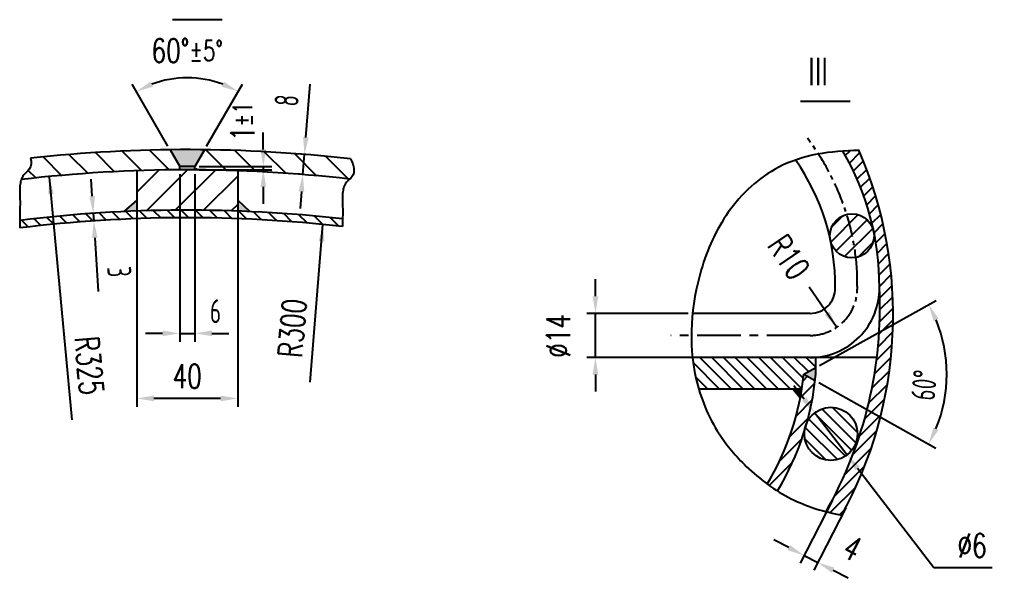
# Model space of a CAD drawing. Extents: x -7976 to 5804, y -7723 to 1555.
# Drawn here: x 2244 to 3675, y -6022 to -5179 of the extents above; entities that cross this region are included whole.
import ezdxf

# ---------------------------------------------------------------- set-up
doc = ezdxf.new("R2010")
doc.units = 0
doc.linetypes.add('CENTER', pattern=[50.800000000000004, 31.75, -6.35, 6.35, -6.35])
doc.layers.get('0').update_dxf_attribs({"linetype": 'CONTINUOUS'})
doc.layers.get('DEFPOINTS').update_dxf_attribs({"linetype": 'CONTINUOUS'})
doc.layers.add('LAYER2', color=3, linetype='CONTINUOUS')
doc.layers.add('LAYER3', color=1, linetype='CENTER')
doc.styles.get("Standard").update_dxf_attribs({"font": 'isocp.shx', "width": 0.7070000000000001, "bigfont": 'hztxt.shx'})
doc.dimstyles.get("Standard").update_dxf_attribs({"dimscale": 10, "dimtxt": 3.5, "dimasz": 2.5, "dimexe": 1.25, "dimexo": 0.625, "dimgap": 1.5, "dimtad": 1, "dimdec": 0, "dimdsep": 46, "dimtxsty": 'Standard', "dimcen": 2.5, "dimadec": 0, "dimazin": 0, "dimtfac": 1, "dimtdec": 4, "dimtmove": 0, "dimatfit": 3, "dimfxl": 1, "dimtolj": 1, "dimtzin": 0, "dimarcsym": 0})
pattern_1 = [(315, (4069.609090654719, -4344.740325929638), (8.634861654874188, 8.634861654874184), [])]

# ---------------------------------------------------------------- blocks, each defined once
blk = doc.blocks.new('*D159')
at = {"color": 0, "linetype": 'ByBlock'}
blk.add_line((3355.82602058873, -5743.282487708957), (3374.414520941233, -5512.362778504458), dxfattribs=at)
blk.add_solid([(3368.255335485846, -5536.947846038172), (3376.56179984572, -5537.616497129989), (3374.414520941233, -5512.362778504458)], dxfattribs=at)
at = {"layer": 'DEFPOINTS', "color": 0, "linetype": 'ByBlock'}
for p in [(3374.414520941233, -5512.362778504458), (3212.654448808942, -7521.862636445177)]:
    blk.add_point(p, dxfattribs=at)
at = {"color": 0, "linetype": 'ByBlock', "insert": (3329.582399629935, -5664.255276340032), "char_height": 35, "attachment_point": 5, "rotation": 85.39774635937798}
blk.add_mtext('\\A1;\\Fromans.shx,gbcbig.shx;R300', dxfattribs=at)
blk = doc.blocks.new('*D160')
at = {"color": 0, "linetype": 'ByBlock'}
blk.add_line((3007.097162628994, -5798.251992183992), (2974.069252219144, -5443.232788245217), dxfattribs=at)
blk.add_solid([(2980.533787797743, -5467.739336163359), (2972.23628384707, -5468.511264031113), (2974.069252219144, -5443.232788245217)], dxfattribs=at)
at = {"layer": 'DEFPOINTS', "color": 0, "linetype": 'ByBlock'}
for p in [(2974.069252219144, -5443.232788245217), (3169.022604173763, -7538.799324464345)]:
    blk.add_point(p, dxfattribs=at)
at = {"color": 0, "linetype": 'ByBlock', "insert": (3032.35569165328, -5718.904437153563), "char_height": 35, "attachment_point": 5, "rotation": 275.315004588263}
blk.add_mtext('\\A1;\\Fromans.shx,gbcbig.shx;R325', dxfattribs=at)
blk = doc.blocks.new('*D164')
at = {"color": 0, "linetype": 'ByBlock'}
for p, q in [((-5239.208064315801, -301.793235046659), (-5239.208064315801, -276.793235046659)), ((-5333.152692935939, -326.793235046659), (-5226.708064315801, -326.793235046659)), ((-5239.208064315801, -326.793235046659), (-5239.208064315801, -331.6642553164193)), ((-5239.208064315801, -326.793235046659), (-5239.208064315801, -331.6642553164193)), ((-5333.152692935939, -331.6642553164193), (-5226.708064315801, -331.6642553164193)), ((-5239.208064315801, -356.6642553164193), (-5239.208064315801, -381.6642553164193))]:
    blk.add_line(p, q, dxfattribs=at)
for points in [[(-5243.374730982468, -301.793235046659), (-5235.041397649134, -301.793235046659), (-5239.208064315801, -326.793235046659)], [(-5243.374730982468, -356.6642553164193), (-5235.041397649134, -356.6642553164193), (-5239.208064315801, -331.6642553164193)]]:
    blk.add_solid(points, dxfattribs=at)
at = {"layer": 'DEFPOINTS', "color": 0, "linetype": 'ByBlock'}
for p in [(-5339.402692935939, -326.793235046659), (-5339.402692935939, -331.6642553164193), (-5239.208064315801, -331.6642553164193)]:
    blk.add_point(p, dxfattribs=at)
at = {"color": 0, "linetype": 'ByBlock', "insert": (-5269.393299407006, -260.9421540185139), "char_height": 35, "attachment_point": 5, "rotation": 90}
blk.add_mtext('\\A1;\\Ftxt.shx,hzfs.shx;1\\H28;±1', dxfattribs=at)
blk = doc.blocks.new('*D161')
at = {"color": 0, "linetype": 'ByBlock'}
for p, q in [((-5378.852920957095, -296.8350228653682), (-5431.264221826109, -206.0559868694698)), ((-5322.106311068629, -296.8350228653683), (-5269.695010199614, -206.055986869471))]:
    blk.add_line(p, q, dxfattribs=at)
blk.add_arc((-5350.479616012863, -345.9790286074189), 149.0692116264771, 69.62021894388472, 110.3797810561144, dxfattribs=at)
for points in [[(-5400.61825257436, -210.0112392512268), (-5404.165082857876, -202.4703878812301), (-5425.014221826108, -216.881304416775)], [(-5296.794149167848, -202.4703878812309), (-5300.340979451364, -210.0112392512276), (-5275.945010199615, -216.8813044167761)]]:
    blk.add_solid(points, dxfattribs=at)
at = {"layer": 'DEFPOINTS', "color": 0, "linetype": 'ByBlock'}
for p in [(-5324.594019067675, -199.1745132622474), (-5375.727920957095, -302.2476816390208), (-5325.231311068629, -302.2476816390208), (-5361.556539089785, -326.793235046659), (-5339.402692935939, -326.793235046659)]:
    blk.add_point(p, dxfattribs=at)
at = {"color": 0, "linetype": 'ByBlock', "insert": (-5350.479616012862, -157.1576348495182), "char_height": 35, "attachment_point": 5}
blk.add_mtext('\\A1;\\Ftxt.shx,hzfs.shx;60°\\H30;±5°', dxfattribs=at)
blk = doc.blocks.new('*D150')
at = {"color": 0, "linetype": 'ByBlock'}
for p, q in [((3349.507528139638, -5384.905234379568), (3355.955976847817, -5306.837772397197)), ((3342.887756998879, -5409.443576347248), (3334.991938873883, -5408.791374048169)), ((3345.017888073419, -5439.258586797409), (3347.449512594474, -5409.820381820751)), ((3340.456132477824, -5438.881781323907), (3332.560314352828, -5438.229579024827)), ((3342.959872528256, -5464.173734238591), (3340.901856983092, -5489.088881679774))]:
    blk.add_line(p, q, dxfattribs=at)
for points in [[(3345.355003566107, -5384.562231788708), (3353.660052713168, -5385.248236970429), (3347.449512594474, -5409.820381820751)], [(3338.807347954725, -5463.830731647731), (3347.112397101786, -5464.516736829452), (3345.017888073419, -5439.258586797409)]]:
    blk.add_solid(points, dxfattribs=at)
at = {"layer": 'DEFPOINTS', "color": 0, "linetype": 'ByBlock'}
for p in [(3347.449512594474, -5409.820381820751), (3349.116543859174, -5409.958080233539), (3346.684919338119, -5439.396285210198)]:
    blk.add_point(p, dxfattribs=at)
at = {"color": 0, "linetype": 'ByBlock', "insert": (3321.371068592772, -5330.738509459079), "char_height": 35, "attachment_point": 5, "rotation": 85.27803231325306}
blk.add_mtext('\\A1;8', dxfattribs=at)
blk = doc.blocks.new('*D163')
at = {"color": 0, "linetype": 'ByBlock'}
for p, q in [((-5424.325769859017, -382.1773311442266), (-5424.325769859017, -678.8665846804579)), ((-5276.633462166709, -382.1773311442266), (-5276.633462166709, -678.8665846804579)), ((-5301.633462166709, -666.3665846804579), (-5399.325769859017, -666.3665846804579))]:
    blk.add_line(p, q, dxfattribs=at)
for points in [[(-5399.325769859017, -662.1999180137913), (-5399.325769859017, -670.5332513471245), (-5424.325769859017, -666.3665846804579)], [(-5301.633462166709, -662.1999180137913), (-5301.633462166709, -670.5332513471245), (-5276.633462166709, -666.3665846804579)]]:
    blk.add_solid(points, dxfattribs=at)
at = {"layer": 'DEFPOINTS', "color": 0, "linetype": 'ByBlock'}
for p in [(-5424.325769859017, -375.9273311442266), (-5276.633462166709, -375.9273311442266), (-5424.325769859017, -666.3665846804579)]:
    blk.add_point(p, dxfattribs=at)
at = {"color": 0, "linetype": 'ByBlock', "insert": (-5350.479616012863, -633.8665846804579), "char_height": 35, "attachment_point": 5}
blk.add_mtext('\\A1;\\Ftxt.shx,hzfs.shx;40', dxfattribs=at)
blk = doc.blocks.new('*D162')
at = {"color": 0, "linetype": 'ByBlock'}
for p, q in [((-5361.556539089785, -337.9142553164193), (-5361.556539089785, -583.5629853388527)), ((-5339.402692935939, -337.9142553164193), (-5339.402692935939, -583.5629853388527)), ((-5386.556539089785, -571.0629853388527), (-5411.556539089785, -571.0629853388527)), ((-5361.556539089785, -571.0629853388527), (-5339.402692935939, -571.0629853388527)), ((-5361.556539089785, -571.0629853388527), (-5339.402692935939, -571.0629853388527)), ((-5314.402692935939, -571.0629853388527), (-5289.402692935939, -571.0629853388527))]:
    blk.add_line(p, q, dxfattribs=at)
for points in [[(-5386.556539089785, -566.8963186721861), (-5386.556539089785, -575.2296520055194), (-5361.556539089785, -571.0629853388527)], [(-5314.402692935939, -566.8963186721861), (-5314.402692935939, -575.2296520055194), (-5339.402692935939, -571.0629853388527)]]:
    blk.add_solid(points, dxfattribs=at)
at = {"layer": 'DEFPOINTS', "color": 0, "linetype": 'ByBlock'}
for p in [(-5361.556539089785, -331.6642553164193), (-5339.402692935939, -331.6642553164193), (-5339.402692935939, -571.0629853388527)]:
    blk.add_point(p, dxfattribs=at)
at = {"color": 0, "linetype": 'ByBlock', "insert": (-5309.126519753785, -538.6597762482234), "char_height": 35, "attachment_point": 5}
blk.add_mtext('\\A1;6', dxfattribs=at)
blk = doc.blocks.new('*D151')
at = {"color": 0, "linetype": 'ByBlock'}
for p, q in [((-5489.693268156784, -370.4470559927305), (-5491.29419324336, -345.4983678735694)), ((-5485.815387024002, -395.2496347838986), (-5500.566687129791, -396.1962066551792)), ((-5488.09234307021, -395.3957441118917), (-5487.383010108773, -406.4499320785361)), ((-5485.106054062567, -406.303822750543), (-5499.857354168355, -407.2503946218235)), ((-5485.782085022199, -431.3986201976973), (-5480.765853084264, -509.5711763044025))]:
    blk.add_line(p, q, dxfattribs=at)
for points in [[(-5485.535153470258, -370.180235144968), (-5493.851382843312, -370.713876840493), (-5488.09234307021, -395.3957441118917)], [(-5481.623970335671, -431.1317993499348), (-5489.940199708725, -431.6654410454597), (-5487.383010108773, -406.4499320785361)]]:
    blk.add_solid(points, dxfattribs=at)
at = {"layer": 'DEFPOINTS', "color": 0, "linetype": 'ByBlock'}
for p in [(-5479.578214994212, -394.8494035122548), (-5487.383010108773, -406.4499320785361), (-5478.868882032777, -405.9035914788992)]:
    blk.add_point(p, dxfattribs=at)
at = {"color": 0, "linetype": 'ByBlock', "insert": (-5450.040211955034, -480.8780396980832), "char_height": 35, "attachment_point": 5, "rotation": 273.6715623052073}
blk.add_mtext('\\A1;3', dxfattribs=at)
blk = doc.blocks.new('*D168')
at = {"color": 0, "linetype": 'ByBlock'}
for p, q in [((-4424.847121120089, -618.0686221342168), (-4254.102682710509, -522.7649538940962)), ((-4425.782355723878, -643.1833015657255), (-4254.334906797289, -739.36211419958))]:
    blk.add_line(p, q, dxfattribs=at)
blk.add_arc((-4447.756829458433, -630.856032742098), 209.278289918538, 337.5569146435938, 22.32022635902355, dxfattribs=at)
for points in [[(-4257.911651006058, -553.1855758064595), (-4250.405484137068, -549.5659206599966), (-4265.017533010952, -528.8572476262568)], [(-4250.580247614971, -712.5691369237526), (-4258.078635628365, -708.9333946824719), (-4265.23666834551, -733.2464298432944)]]:
    blk.add_solid(points, dxfattribs=at)
at = {"layer": 'DEFPOINTS', "color": 0, "linetype": 'ByBlock'}
for p in [(-4241.459403548916, -595.6598014902279), (-4430.30454627031, -621.1147690002972), (-4447.756829458433, -630.8560327420983), (-4447.756829458433, -630.8560327420983), (-4431.233236497989, -640.1254593875826)]:
    blk.add_point(p, dxfattribs=at)
at = {"color": 0, "linetype": 'ByBlock', "insert": (-4271.699644736729, -646.8069416312759), "char_height": 35, "attachment_point": 5, "rotation": 84.82309472318178}
blk.add_mtext('\\A1;60°', dxfattribs=at)
blk = doc.blocks.new('*D167')
at = {"color": 0, "linetype": 'ByBlock'}
for p, q in [((-4447.08175276946, -667.5657894931419), (-4462.324995779421, -647.7505543812563)), ((-4431.8385097595, -687.3810246050277), (-4384.371073673561, -749.0856373036979)), ((-4257.290340029883, -914.282414242507), (-4369.127830663601, -768.9008724155838)), ((-4172.290340029881, -914.2824142425068), (-4257.290340029883, -914.282414242507))]:
    blk.add_line(p, q, dxfattribs=at)
for points in [[(-4443.779213584146, -665.025248991482), (-4450.384291954774, -670.1063299948021), (-4431.8385097595, -687.3810246050277)], [(-4365.825291478287, -766.3603319139236), (-4372.430369848916, -771.4414129172436), (-4384.371073673561, -749.0856373036979)]]:
    blk.add_solid(points, dxfattribs=at)
at = {"layer": 'DEFPOINTS', "color": 0, "linetype": 'ByBlock'}
for p in [(-4431.8385097595, -687.3810246050277), (-4384.371073673561, -749.0856373036979)]:
    blk.add_point(p, dxfattribs=at)
at = {"color": 0, "linetype": 'ByBlock', "insert": (-4201.457006696548, -881.782414242507), "char_height": 35, "attachment_point": 5}
blk.add_mtext('\\A1;\\Ftxt.shx,hzfs.shx;∅6', dxfattribs=at)
blk = doc.blocks.new('*D166')
at = {"color": 0, "linetype": 'ByBlock'}
for p, q in [((-4406.53685446391, -816.2509495625056), (-4453.099720673584, -907.3816979208484)), ((-4386.439801363105, -826.5194529118012), (-4433.00266757278, -917.650201270144)), ((-4469.674651061225, -884.8756613385253), (-4491.937010004266, -873.5008042277232)), ((-4447.412292118182, -896.2505184493273), (-4427.315239017379, -906.5190217986228)), ((-4447.412292118182, -896.2505184493273), (-4427.315239017379, -906.5190217986228)), ((-4405.052880074337, -917.893878909425), (-4382.790521131295, -929.2687360202269))]:
    blk.add_line(p, q, dxfattribs=at)
for points in [[(-4467.778841542758, -881.1652681813515), (-4471.570460579691, -888.5860544956988), (-4447.412292118182, -896.2505184493273)], [(-4403.157070555871, -914.1834857522513), (-4406.948689592804, -921.6042720665986), (-4427.315239017379, -906.5190217986228)]]:
    blk.add_solid(points, dxfattribs=at)
at = {"layer": 'DEFPOINTS', "color": 0, "linetype": 'ByBlock'}
for p in [(-4403.693140186209, -810.6853598267451), (-4383.596087085405, -820.9538631760406), (-4427.315239017379, -906.5190217986228)]:
    blk.add_point(p, dxfattribs=at)
at = {"color": 0, "linetype": 'ByBlock', "insert": (-4376.778373262146, -885.7399115033979), "char_height": 35, "attachment_point": 5, "rotation": 332.9354335202189}
blk.add_mtext('\\A1;\\Ftxt.shx,hzfs.shx;4', dxfattribs=at)
blk = doc.blocks.new('*D165')
at = {"color": 0, "linetype": 'ByBlock'}
for p, q in [((-4752.909250636142, -516.8327340866753), (-4752.909250636142, -491.8327340866753)), ((-4616.941063048323, -541.8327340866754), (-4765.409250636142, -541.8327340866753)), ((-4752.909250636142, -606.4481187020637), (-4752.909250636142, -541.8327340866753)), ((-4752.909250636142, -606.4481187020637), (-4752.909250636142, -541.8327340866753)), ((-4548.429900527035, -606.4481187020638), (-4765.409250636142, -606.4481187020637)), ((-4752.909250636142, -631.4481187020637), (-4752.909250636142, -656.4481187020637))]:
    blk.add_line(p, q, dxfattribs=at)
for points in [[(-4757.075917302809, -516.8327340866753), (-4748.742583969475, -516.8327340866753), (-4752.909250636142, -541.8327340866753)], [(-4757.075917302809, -631.4481187020637), (-4748.742583969475, -631.4481187020637), (-4752.909250636142, -606.4481187020637)]]:
    blk.add_solid(points, dxfattribs=at)
at = {"layer": 'DEFPOINTS', "color": 0, "linetype": 'ByBlock'}
for p in [(-4752.909250636142, -541.8327340866753), (-4610.691063048323, -541.8327340866754), (-4542.179900527035, -606.4481187020638)]:
    blk.add_point(p, dxfattribs=at)
at = {"color": 0, "linetype": 'ByBlock', "insert": (-4807.193822897872, -574.8837175094468), "char_height": 35, "attachment_point": 5, "rotation": 90}
blk.add_mtext('\\A1;\\Ftxt.shx,hzfs.shx;∅14', dxfattribs=at)
blk = doc.blocks.new('*D169')
at = {"color": 0, "linetype": 'ByBlock'}
blk.add_line((-4439.847878601297, -503.1633050145097), (-4399.646452345012, -562.1031643975768), dxfattribs=at)
blk.add_solid([(-4410.291296969039, -539.1021123772575), (-4417.175700617574, -543.7977945266889), (-4399.646452345012, -562.1031643975768)], dxfattribs=at)
at = {"layer": 'DEFPOINTS', "color": 0, "linetype": 'ByBlock'}
for p in [(-4438.656734817212, -504.9096571635971), (-4399.646452345012, -562.1031643975768)]:
    blk.add_point(p, dxfattribs=at)
at = {"color": 0, "linetype": 'ByBlock', "insert": (-4469.665460250187, -459.4473418463153), "char_height": 35, "attachment_point": 5, "rotation": 304.2969350960436}
blk.add_mtext('\\A1;\\Ftxt.shx,hzfs.shx;R10', dxfattribs=at)

msp = doc.modelspace()

# ---------------------------------------------------------------- hatches: boundary and pattern name
at = {"layer": 'LAYER2'}
h = msp.add_hatch(dxfattribs=at)
h.set_pattern_fill('ANSI31', color=256, scale=9.230769230769232, angle=-90.00000000000001, style=0)
h.set_pattern_definition([(315, (3968.038046748578, -11836.30593364072), (20.72366797169804, 20.72366797169804), [])])
edge = h.paths.add_edge_path()
edge.add_spline(control_points=[(2726.691955566403, -5412.24940266549), (2727.969922795399, -5411.093261050541), (2735.910728080605, -5403.666818211163), (2732.950438783208, -5392.692630572956), (2728.246079216729, -5382.695318340392)], knot_values=[11.8953959570497, 11.8953959570497, 11.8953959570497, 11.8953959570497, 17.41331450373807, 47.66055650282649, 47.66055650282649, 47.66055650282649, 47.66055650282649], degree=3, periodic=0)
edge.add_arc((2489.090615397396, -7473.678479746795), 2104.615384615384, 83.47516844753825, 89.23661509935872)
edge.add_line((2517.130797171127, -5369.249895696993), (2500.167538474318, -5398.631121621797))
edge.add_arc((2489.090615397399, -7473.678479746795), 2075.076923076922, 83.42507346245827, 89.69414919061649, ccw=False)
edge = h.paths.add_edge_path()
edge.add_line((2478.013692320472, -5398.631121621799), (2461.050433623662, -5369.249895696993))
edge.add_arc((2489.090615397399, -7473.678479746795), 2104.615384615385, 90.76338490064148, 96.26038869838256)
edge.add_spline(control_points=[(2259.588385063338, -5381.613795414245), (2261.304548525614, -5387.787567395493), (2261.173230547327, -5396.854342496834), (2249.633783413753, -5404.577259946573), (2246.737167317233, -5410.396739973677), (2245.907592949875, -5412.900409628757)], knot_values=[22.08120718480228, 22.08120718480228, 22.08120718480228, 22.08120718480228, 42.14263795613812, 54.62648623491683, 63.08978637693164, 63.08978637693164, 63.08978637693164, 63.08978637693164], degree=3, periodic=0)
edge.add_arc((2489.090615397386, -7473.678479746797), 2075.076923076922, 90.30585080938351, 96.73008935700659, ccw=False)
h = msp.add_hatch(color=256, dxfattribs=at)
h.paths.add_polyline_path([(2500.167538474318, -5393.760101352037), (2514.338920341628, -5369.214547944397, 0.005998533894514908), (2463.84231045316, -5369.214547944397), (2478.013692320472, -5393.760101352037)])
h.paths.add_polyline_path([(2500.167538474318, -5398.631121621796), (2500.167538474318, -5393.760101352036), (2478.013692320472, -5393.760101352037), (2478.013692320472, -5398.631121621796, -0.002669058159799222)])
h = msp.add_hatch(dxfattribs=at)
h.set_pattern_fill('ANSI31', color=256, scale=3.846153846153846, angle=-90.00000000000001, style=0)
h.set_pattern_definition([(44.99999999999999, (4737.467165434558, -1519.321126096151), (8.634861654874184, -8.634861654874188), [])])
edge = h.paths.add_edge_path()
edge.add_arc((2897.566841895212, -5600.218956496991), 605.5965188414752, -16.6440151999804, 2.7897580702746154, ccw=False)
edge.add_arc((3457.904852013456, -5770.917031402922), 20.07628869161088, -25.984431364234183, -7.900617710261599, ccw=False)
edge.add_arc((2897.566841895212, -5600.218956496991), 605.5965188414752, -29.5630463618686, -17.241033874514187, ccw=False)
edge.add_spline(control_points=[(3424.322762162114, -5899.00875568144), (3431.933018427312, -5900.95208002003), (3439.647199419733, -5902.602886921423), (3447.449588483169, -5904.005414134589)], knot_values=[177.919967381409, 177.919967381409, 177.919967381409, 177.919967381409, 183.0996219628025, 183.0996219628025, 183.0996219628025, 183.0996219628025], degree=3, periodic=0)
edge.add_arc((2914.769298976239, -5611.394427876757), 607.7577478798336, -28.78079405062103, 23.38753832645891)
edge.add_spline(control_points=[(3472.59426743877, -5370.146039969721), (3464.640690829215, -5370.312937503024), (3456.744910879152, -5370.639752323302), (3448.928643691999, -5371.186570608073)], knot_values=[13.3514074434897, 13.3514074434897, 13.3514074434897, 13.3514074434897, 18.36796977359135, 18.36796977359135, 18.36796977359135, 18.36796977359135], degree=3, periodic=0)
edge.add_arc((3112.289548772159, -5568.420676360286), 390.1630078573878, -0.34115928649117677, 30.36569033088591, ccw=False)
h = msp.add_hatch(dxfattribs=at)
h.set_pattern_fill('ANSI31', color=256, scale=9.230769230769232, angle=-1.272221872585407e-14, style=0)
h.set_pattern_definition([(44.99999999999999, (3968.038046748578, -11836.30593364072), (-20.72366797169803, 20.72366797169805), [])])
h.paths.add_polyline_path([(2415.24446155124, -5399.915961460643), (2415.24446155124, -5459.031427391934, -0.01832116602792348), (2562.936769243547, -5459.031427391935), (2562.936769243547, -5399.915961460643, 0.01779923154169884)])
h = msp.add_hatch(color=256, dxfattribs=at)
h.paths.add_polyline_path([(2562.936769243547, -5459.031427391934, -0.002207168506143377), (2580.720293438242, -5459.761897039823), (2562.936769243547, -5442.894197449604)])
h.paths.add_polyline_path([(2396.422964668422, -5459.809391025194, -0.002336020697811759), (2415.24446155124, -5459.031427391935), (2415.24446155124, -5442.894197449606)])
h = msp.add_hatch(dxfattribs=at)
h.set_pattern_fill('ANSI31', color=256, scale=4.615384615384616, angle=-90.00000000000001, style=0)
h.set_pattern_definition([(315, (3968.038046748578, -11836.30593364072), (10.36183398584902, 10.36183398584902), [])])
edge = h.paths.add_edge_path()
edge.add_spline(control_points=[(2716.577998434114, -5481.703069522611), (2716.569638858889, -5477.988217205007), (2716.561681953896, -5474.273286048669), (2716.574945518651, -5470.554200140238)], knot_values=[113.7381311993431, 113.7381311993431, 113.7381311993431, 113.7381311993431, 125.8167205708517, 125.8167205708517, 125.8167205708517, 125.8167205708517], degree=3, periodic=0)
edge.add_arc((2489.090615397392, -7473.678479746795), 2016.000000000001, 83.52097656546982, 96.9790387027545)
edge.add_spline(control_points=[(2244.134078803939, -5472.615688333158), (2244.135014383012, -5473.0525016515), (2244.142635105916, -5476.771286893648), (2244.144873320218, -5480.49112597622), (2244.144556086332, -5483.774468894342)], knot_values=[127.7467142709483, 127.7467142709483, 127.7467142709483, 127.7467142709483, 129.1669528803713, 139.8376155029752, 139.8376155029752, 139.8376155029752, 139.8376155029752], degree=3, periodic=0)
edge.add_arc((2489.09061539739, -7473.678479746796), 2004.923076923077, 83.48493840125218, 97.0174886944393, ccw=False)
h = msp.add_hatch(dxfattribs=at)
h.set_pattern_fill('ANSI31', color=256, scale=4.615384615384616, angle=-1.272221872585407e-14, style=0)
h.set_pattern_definition([(44.99999999999999, (4870.317728257801, -11069.81070867191), (-10.36183398584902, 10.36183398584903), [])])
h.paths.add_polyline_path([(3462.987539568817, -5527.593612953152, -0.4069104094892607), (3429.975644909226, -5496.826846189862, 6.744076467910972e-05), (3429.939141936034, -5495.409169547459, -0.406910409489078), (3461.323949721074, -5462.98428764517, -0.003054806512461312)])
h.paths.add_polyline_path([(3462.987539568815, -5527.593612953152, 0.003054806512461308), (3461.323949721076, -5462.98428764517, -0.007199513620351724), (3462.254429138805, -5462.970888952193, -0.4002754213922218), (3494.533005934642, -5493.741631962512, -6.703007984777894e-05), (3494.569732556928, -5495.167994530148, -0.4086525852714547)])
h = msp.add_hatch(dxfattribs=at)
h.set_pattern_fill('ANSI31', color=256, scale=3.846153846153846, angle=-90.00000000000001, style=0)
h.set_pattern_definition(pattern_1)
edge = h.paths.add_edge_path()
edge.add_spline(control_points=[(3228.729915040978, -5673.414985007443), (3229.819588862487, -5683.544594050646), (3232.357057920796, -5699.055426951748), (3236.311541535833, -5714.269528662497), (3237.873127246668, -5719.56883116128)], knot_values=[109.1696784978851, 109.1696784978851, 109.1696784978851, 109.1696784978851, 115.7473673328699, 119.3140417771744, 119.3140417771744, 119.3140417771744, 119.3140417771744], degree=3, periodic=0)
edge.add_line((3237.873127246668, -5719.568831161279), (3388.906559637117, -5719.568831161279))
edge.add_arc((3000.549631824917, -5656.588776239869), 393.430541134815, 350.7885054244599, 353.9839751242757)
edge.add_line((3391.813401951824, -5697.822899047476), (3409.265685139945, -5688.081635305678))
edge.add_line((3409.265685139945, -5688.081635305678), (3409.265685139945, -5673.414985007443))
edge.add_line((3409.265685139945, -5673.414985007443), (3228.729915040978, -5673.414985007442))
h = msp.add_hatch(dxfattribs=at)
h.set_pattern_fill('ANSI31', color=256, scale=4.615384615384616, angle=-1.272221872585407e-14, style=0)
h.set_pattern_definition([(44.99999999999999, (4069.609090654719, -4344.740325929638), (-10.36183398584902, 10.36183398584903), [])])
edge = h.paths.add_edge_path()
edge.add_arc((3431.465439693726, -5785.200197259741), 38.92498142859601, 153.2527796514028, 174.0418375552476, ccw=False)
edge.add_arc((3014.919444845814, -5662.977684126832), 395.8831523326021, 344.6638008385407, 353.6020433802838)
edge.add_line((3408.336994912267, -5707.092325692961), (3391.813401951824, -5697.822899047476))
edge.add_arc((3000.549631824919, -5656.588776239857), 393.430541134815, 329.09952248438253, 353.98397512427397, ccw=False)
edge.add_spline(control_points=[(3338.136888131641, -5858.634402465551), (3343.018122714978, -5862.202310029218), (3348.005777088812, -5865.600793652586), (3353.088232203657, -5868.806111604001)], knot_values=[156.9585082320885, 156.9585082320885, 156.9585082320885, 156.9585082320885, 160.8618976141054, 160.8618976141054, 160.8618976141054, 160.8618976141054], degree=3, periodic=0)
edge.add_arc((3014.919444845814, -5662.97768412683), 395.883152332602, 328.6729690651607, 342.6308163681094)
for points in [[(3408.336994912267, -5707.092325692961, 0.005880224930918649), (3409.265685139945, -5697.827548784844), (3409.265685139945, -5688.081635305678), (3391.813401951823, -5697.822899047476)], [(3386.611613559016, -5732.376222147312, 0.008268467633042363), (3388.906559637117, -5719.568831161279), (3375.86934246524, -5719.56883116128)]]:
    msp.add_hatch(color=256, dxfattribs=at).paths.add_polyline_path(points)
h = msp.add_hatch(dxfattribs=at)
h.set_pattern_fill('ANSI31', color=256, scale=3.846153846153846, angle=-90.00000000000001, style=0)
h.set_pattern_definition(pattern_1)
h.paths.add_polyline_path([(3396.705400976172, -5767.68181013162, -0.008870800836128526), (3392.750732679607, -5781.159697287277, 0.02600324649236528), (3392.54045826513, -5785.200197259741, 1), (3470.390421122322, -5785.200197259741, 0.7901264118977078)])

# ---------------------------------------------------------------- linework, layer by layer
for p, q in [((2467.440498061982, -5178.609555947272), (2540.061893107301, -5178.609555947272)), ((3386.807830861497, -5297.916767897957), (3459.429225906815, -5297.916767897957)), ((2463.842310453161, -5369.214547944399), (2478.013692320472, -5393.760101352037)), ((2514.338920341627, -5369.214547944399), (2500.167538474318, -5393.760101352037)), ((2415.24446155124, -5399.915961460642), (2415.24446155124, -5459.031427391934)), ((2562.936769243547, -5399.915961460642), (2562.936769243547, -5459.031427391934)), ((3400.913496593044, -5608.799600392053), (3228.879168361934, -5608.799600392053)), ((3498.723630963764, -5673.414985007442), (3228.729915040978, -5673.414985007442)), ((3388.906559637116, -5719.568831161279), (3237.873127246631, -5719.568831161279))]:
    msp.add_line(p, q)
for centre, radius in [((3462.254429138805, -5495.286409326611), 32.31552037441766), ((3431.465439693726, -5785.200197259741), 38.924981428596)]:
    msp.add_circle(centre, radius)
for centre, radius, start, end in [((2489.090615397396, -7473.678479746795), 2104.615384615385, 83.47516844753822, 96.26038869838246), ((2914.76929897624, -5611.394427876757), 607.7577478798337, 331.0251453956649, 23.40168234137783), ((3112.289548772159, -5568.420676360286), 390.163007857388, 359.6588407135093, 30.36569033088591), ((3113.061640983336, -5569.530801529305), 324.7783924727726, 359.6588407135093, 34.79502787403374), ((2489.090615397396, -7473.678479746795), 2075.076923076923, 83.4250734624582, 96.73008935700732), ((2489.090615397396, -7473.678479746795), 2016, 83.5209765654699, 96.9790387027546), ((2489.090615397396, -7473.678479746795), 2004.923076923077, 83.48493840125232, 97.01748869443945), ((-1818.846474648504, -5630.108167527605), 5257.007854179613, 0.6391652210440385, 0.76826281576336), ((3400.913496593044, -5571.876523468976), 101.5384615384615, 269.9999999999991, 0.6391652210432879), ((3400.913496593044, -5571.876523468976), 101.5384615384615, 269.9999999999991, 0.6391652210432879), ((3400.913496593044, -5571.876523468976), 36.92307692307693, 269.9999999999991, 0.6391652210432879), ((2897.566841895213, -5600.21895649699), 605.596518841475, 330.4369536381313, 2.78975807027479), ((3000.549631824918, -5656.58877623986), 393.4305411348155, 329.0995224843827, 353.9839751242743), ((3014.919444845814, -5662.977684126829), 395.8831523326028, 328.6729690651608, 354.9496761325568)]:
    msp.add_arc(centre, radius, start, end)
for p, q in [((2500.167538474318, -5393.760101352037), (2478.013692320472, -5393.760101352037)), ((2478.013692320472, -5398.631121621797), (2478.013692320472, -5393.760101352037)), ((2500.167538474318, -5398.631121621797), (2500.167538474318, -5393.760101352037)), ((2415.24446155124, -5442.894197449605), (2396.422964668421, -5459.809391025195)), ((2562.936769243547, -5442.894197449605), (2580.720293438241, -5459.761897039823)), ((3409.265685139945, -5697.827548784849), (3409.265685139945, -5673.414985007442)), ((3391.813401951824, -5697.822899047476), (3409.265685139945, -5688.081635305677)), ((3391.813401951824, -5697.822899047476), (3408.336994912267, -5707.092325692961)), ((3386.611613559015, -5732.376222147311), (3375.86934246524, -5719.568831161279))]:
    msp.add_line(p, q, dxfattribs=at)
for points, knots in [([(2259.588385063338, -5381.613795414245), (2261.304548525614, -5387.787567395493), (2261.173230547327, -5396.854342496834), (2246.777242204387, -5406.489035415219), (2243.213466654297, -5423.095353875042), (2244.353858971868, -5440.373531206015), (2244.083139430835, -5457.634432755026), (2244.139628736052, -5471.774798351837), (2244.144873320218, -5480.49112597622), (2244.144556086332, -5483.774468894342)], [22.08120718480228, 22.08120718480228, 22.08120718480228, 22.08120718480228, 42.14263795613812, 54.62648623491683, 73.24128627496427, 93.84548221172733, 111.5062135060025, 129.1669528803713, 139.8376155029752, 139.8376155029752, 139.8376155029752, 139.8376155029752]), ([(2728.246079216729, -5382.695318340392), (2732.950438783208, -5392.692630572956), (2736.487299439928, -5405.804245215208), (2719.225114986548, -5417.357175263975), (2715.661339436457, -5433.963493723798), (2716.801731754027, -5451.241671054771), (2716.547229692521, -5467.468556675658), (2716.568094151698, -5477.301775737317), (2716.577998434114, -5481.703069522611)], [11.8953959570497, 11.8953959570497, 11.8953959570497, 11.8953959570497, 42.14263795613812, 54.62648623491683, 73.24128627496427, 93.84548221172733, 111.5062135060025, 125.8167205708517, 125.8167205708517, 125.8167205708517, 125.8167205708517]), ([(3472.59426743877, -5370.146039969721), (3430.737268693356, -5371.024365556437), (3357.772747364851, -5380.643911927581), (3276.271173883323, -5455.933785852395), (3229.21534253182, -5563.906976126681), (3219.464595552123, -5682.592770135295), (3259.989309646056, -5779.980782205123), (3310.188448510558, -5839.165510410099), (3371.24455380317, -5884.442712151161), (3421.625854945056, -5899.363439895896), (3447.449588483169, -5904.005414134589)], [13.3514074434897, 13.3514074434897, 13.3514074434897, 13.3514074434897, 39.75188781418171, 61.20228254080814, 81.40360166845382, 115.7473673328699, 134.9626679619186, 148.3536462258299, 165.9564086928834, 183.0996219628025, 183.0996219628025, 183.0996219628025, 183.0996219628025])]:
    msp.add_open_spline(points, degree=3, knots=knots, dxfattribs=at)
at = {"layer": 'LAYER3', "ltscale": 2}
msp.add_line((3400.913496593043, -5641.107292699741), (3197.117873912487, -5641.107292699741), dxfattribs=at)
at = {"layer": 'LAYER3'}
for centre, radius, start, end in [((3113.061640983336, -5569.530801529305), 357.4707001650803, 3.6321487475135, 37.41401024292611), ((3400.913496593044, -5571.876523468976), 69.23076923076924, 269.9999999999991, 0.6391652210432879)]:
    msp.add_arc(centre, radius, start, end, dxfattribs=at)
at = {"layer": 'LAYER3', "ltscale": 2}
msp.add_arc((-1818.846474648504, -5630.108167527605), 5289.315546487305, 0.6391652210440258, 0.901542256731115, dxfattribs=at)

# ---------------------------------------------------------------- texts
at = {"layer": 'LAYER2', "insert": (3396.388045390361, -5256.491623040054), "char_height": 46.15384615384615, "attachment_point": 4}
msp.add_mtext('\\Ftxt.shx,hzfs.shx;Ⅲ', dxfattribs=at)

# ---------------------------------------------------------------- dimensions: what is measured, and where the dimension line sits
at = {"layer": 'LAYER2'}
for base, line1, line2, text, override, picture, middle in [((2514.976212342582, -5266.141379567625), ((2463.842310453161, -5369.214547944399), (2478.013692320472, -5393.760101352037)), ((2514.338920341627, -5369.214547944399), (2500.167538474318, -5393.760101352037)), '\\Ftxt.shx,hzfs.shx;60%%d\\H30;%%p5%%d', {"dimtih": 1, "dimtoh": 1, "dimazin": 2, "dimtmove": 2}, '*D161', (2489.090615397395, -5224.124501154896)), ((3598.11082786134, -5662.626667795606), ((3391.813401951824, -5697.822899047476), (3408.336994912267, -5707.092325692961)), ((3391.813401951824, -5697.822899047476), (3409.265685139946, -5688.081635305675)), '60%%d', {"dimazin": 2}, '*D168', (3600.238014291997, -5716.70632040262))]:
    dim = msp.add_angular_dim_2l(base=base, line1=line1, line2=line2, text=text, dimstyle='Standard', override=override, dxfattribs=at)
    dim.commit()
    dim.dimension.update_dxf_attribs({"geometry": picture, "text_midpoint": middle, "dimtype": 162, "insert": (7839.570231410256, -5066.966866305378)})
for base, p1, p2, angle, text, override, picture, middle, dimtype in [((2600.362167094456, -5398.631121621797), (2500.167538474318, -5393.760101352037), (2500.167538474318, -5398.631121621797), 270, '\\Ftxt.shx,hzfs.shx;1\\H28;%%p1', {"dimlfac": 0.2, "dimtmove": 2}, '*D164', (2570.176932003251, -5327.909020323892), 160), ((3086.660980774114, -5608.799600392053), (3297.390330883221, -5673.414985007442), (3228.879168361934, -5608.799600392053), 270, '\\Ftxt.shx,hzfs.shx;%%c14', {"dimtad": 0, "dimlfac": 0.2, "dimtmove": 2}, '*D165', (3032.376408512384, -5641.850583814825), 160), ((3412.254992392877, -5973.485888104001), (3435.877091224048, -5877.652226132123), (3455.974144324851, -5887.920729481419), 332.9354335202184, '\\Ftxt.shx,hzfs.shx;4', {"dimtmove": 2}, '*D166', (3462.791858148111, -5952.706777808776), 161)]:
    dim = msp.add_linear_dim(base=base, p1=p1, p2=p2, angle=angle, text=text, dimstyle='Standard', override=override, dxfattribs=at)
    dim.commit()
    dim.dimension.update_dxf_attribs({"geometry": picture, "text_midpoint": middle, "dimtype": dimtype, "insert": (7839.570231410256, -5066.966866305378)})
dim = msp.add_aligned_dim(p1=(2659.912238001553, -5405.644580136522), p2=(2662.343862522608, -5376.206375159863), distance=1.6727086089250127, text='8', dimstyle='Standard', dxfattribs=at)
dim.commit()
dim.dimension.update_dxf_attribs({"geometry": '*D150', "text_midpoint": (2634.598387256206, -5296.986804385404), "insert": (-686.7726813365662, 33.75170507367511)})
for center, mpoint, text, picture, middle in [((2482.249922837197, -7505.04761939067), (2287.296570882578, -5409.481083171542), '\\Fromans.shx,gbcbig.shx;R325', '*D160', (2313.222744909091, -5688.163250764128)), ((2525.881767472375, -7488.110931371502), (2687.641839604667, -5478.611073430783), '\\Fromans.shx,gbcbig.shx;R300', '*D159', (2675.204929296877, -5633.111310524441))]:
    dim = msp.add_radius_dim(center=center, mpoint=mpoint, text=text, dimstyle='Standard', dxfattribs=at)
    dim.commit()
    dim.dimension.update_dxf_attribs({"geometry": picture, "text_midpoint": middle, "dimtype": 164, "insert": (-686.7726813365662, 33.75170507367511)})
dim = msp.add_linear_dim(base=(2500.167538474318, -5638.029851644231), p1=(2478.013692320472, -5398.631121621797), p2=(2500.167538474318, -5398.631121621797), text='6', dimstyle='Standard', override={"dimlfac": 0.2, "dimtmove": 2}, dxfattribs=at)
dim.commit()
dim.dimension.update_dxf_attribs({"geometry": '*D162', "text_midpoint": (2530.443711656471, -5605.626642553601), "dimtype": 160, "insert": (7839.570231410256, -5066.966866305378)})
dim = msp.add_linear_dim(base=(2352.187221301483, -5473.416798383914), p1=(2359.992016416044, -5461.816269817633), p2=(2360.70134937748, -5472.870457784277), angle=273.671562305205, text='3', dimstyle='Standard', dxfattribs=at)
dim.commit()
dim.dimension.update_dxf_attribs({"geometry": '*D151', "text_midpoint": (2357.096724900312, -5549.926108616009), "dimtype": 161, "insert": (7839.570231410256, -5066.966866305378)})
dim = msp.add_linear_dim(base=(2415.24446155124, -5733.333450985836), p1=(2562.936769243547, -5442.894197449605), p2=(2415.24446155124, -5442.894197449605), text='\\Ftxt.shx,hzfs.shx;40', dimstyle='Standard', override={"dimlfac": 0.2, "dimtmove": 2}, dxfattribs=at)
dim.commit()
dim.dimension.update_dxf_attribs({"geometry": '*D163', "text_midpoint": (2489.090615397394, -5700.833450985836), "insert": (7839.570231410256, -5066.966866305378)})
dim = msp.add_radius_dim(center=(3400.913496593044, -5571.876523468975), mpoint=(3439.923779065244, -5629.070030702955), text='\\Ftxt.shx,hzfs.shx;R10', dimstyle='Standard', override={"dimtmove": 1}, dxfattribs=at)
dim.commit()
dim.dimension.update_dxf_attribs({"geometry": '*D169', "text_midpoint": (3369.90477116007, -5526.414208151693), "dimtype": 164, "insert": (7839.570231410256, -5066.966866305378)})
dim = msp.add_diameter_dim_2p(p1=(3407.731721650756, -5754.347890910406), p2=(3455.199157736695, -5816.052503609076), text='\\Ftxt.shx,hzfs.shx;%%c6', dimstyle='Standard', override={"dimtoh": 1}, dxfattribs=at)
dim.commit()
dim.dimension.update_dxf_attribs({"geometry": '*D167', "text_midpoint": (3638.113224713708, -5981.249280547885), "dimtype": 163, "insert": (7839.570231410256, -5066.966866305378)})

doc.saveas('drawing.dxf')
